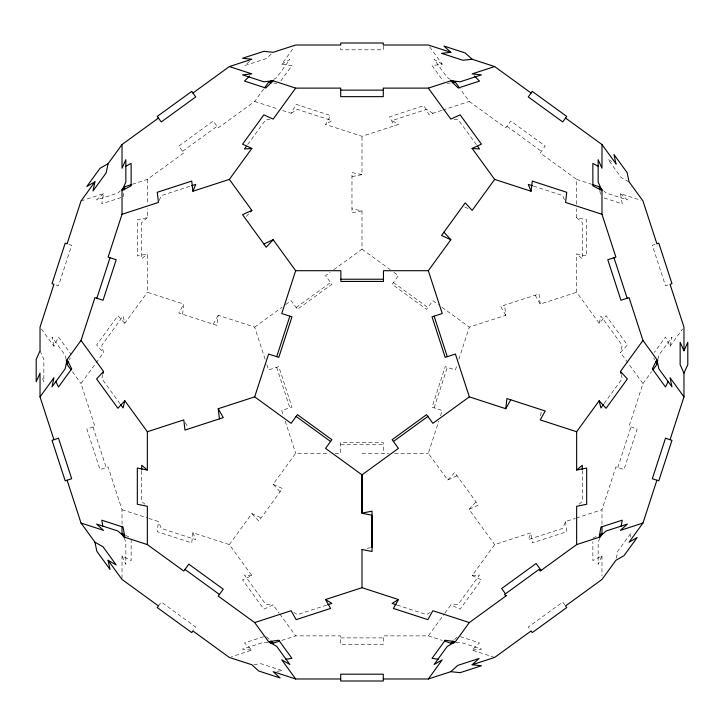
<?xml version="1.0" encoding="UTF-8"?>
<svg xmlns="http://www.w3.org/2000/svg" width="724" height="724" viewBox="0 0 724 724"><rect width="100%" height="100%" fill="white"/><g stroke="black" fill="none" stroke-linecap="round" stroke-linejoin="round"><path stroke-width="0.54" stroke-dasharray="3.62 2.71" d="M122.021 578.331L122.021 555.788L131.144 560.584L131.144 539.317M141.714 470.736L141.714 501.479L144.936 504.23M333.764 269.663L362 249.156L362 210.847L351.973 208.829M601.979 524.375L601.979 509.714L615.898 466.889L624.007 469.523L637.174 429.015L629.056 426.382L642.975 383.548L620.459 352.561L627.391 345.04L606.088 315.727L599.164 323.248L576.648 292.261L576.648 253.952L586.675 255.961L586.675 219.734L576.648 217.716L576.648 208.702M576.648 204.195L576.648 179.407L540.213 152.945L545.226 146.04L510.773 121.008L505.759 127.904L469.324 101.432L460.048 88.663M148.809 518.42L158.447 521.551L157.262 531.715L191.724 542.909L192.91 532.755L229.345 544.593L251.862 575.58L242.567 579.843L263.862 609.156L273.156 604.893L279.111 613.101M182.602 314.252L183.787 304.098L147.352 292.261L147.352 253.952L137.325 255.961L137.325 219.734L147.352 217.716L147.352 208.702M265.111 359.249L254.676 327.13L218.241 315.293L217.064 325.447L178.774 313.003L183.787 304.098M540.692 415.838L541.163 411.784M81.025 200.964L103.541 193.643L101.794 203.815L122.03 197.236M123.089 196.892L124.139 190.792M616.323 558.276L617.816 551.154L630.975 533.045L630.124 537.108M657.953 359.312L658.804 355.249L671.972 337.131L670.053 346.28L665.492 337.031L654.306 352.434M102.79 374.525L101.794 378.643L119.867 403.512M599.164 323.248L600.911 316.044L622.206 345.357L620.459 352.561M434.138 407.829L447.296 367.321M457.043 475.759L447.749 480.021L428.327 453.296L438.762 421.169M440.509 415.82L442.246 410.463L432.038 407.15L445.197 366.643L455.405 369.955L457.143 364.606M458.889 359.249L469.324 327.13L505.759 315.293L504.574 305.13M617.816 467.514L630.975 427.006M159.253 200.485L161.271 195.598L190.512 186.095M444.889 613.101L450.844 604.893L460.138 609.156L481.433 579.843L472.139 575.58L494.655 544.593L531.09 532.755L528.267 539.597L562.729 528.402L565.553 521.551L575.191 518.42M599.852 538.131L598.151 541.923L598.151 564.313L601.979 555.788L592.856 560.584L592.856 541.552M41.359 328.949L53.947 346.28L58.508 337.031L71.015 354.244M69.386 359.774L70.3 357.928M282.532 110.491L291.111 113.27L296.125 104.356L330.578 115.559L325.565 124.474L362 136.311L398.435 124.474L392.127 120.582L426.581 109.387L432.889 113.27M213.227 324.207L218.241 315.293M132.338 184.285L147.352 179.407L183.787 152.945L178.774 146.04L213.227 121.008L218.241 127.904L254.676 101.432L263.952 88.663M280.776 81.052L291.962 65.649L281.754 64.165L294.342 46.834M247.698 144.547L265.771 119.677L269.989 119.351M122.021 524.375L122.021 509.714L108.102 466.889L99.993 469.523L86.826 429.015L94.944 426.382L81.025 383.548L103.541 352.561L101.794 345.357L123.089 316.044L124.836 323.248L147.352 292.261M158.447 605.934L161.271 602.051L195.733 627.084L193.471 630.188M229.345 544.593L251.862 513.597L261.156 517.859M280.079 491.804L273.156 484.284L295.673 453.296L329.447 453.296M281.736 640.414L295.673 635.88L340.705 635.88L340.705 644.414L383.295 644.414L383.295 635.88L428.327 635.88L444.219 614.006M604.133 403.512L622.206 378.643L621.21 374.525M642.975 383.548L651.591 371.693M670.053 346.28L682.641 328.949M246.314 216.422L249.083 213.408M447.749 480.021L454.672 472.501L478.338 505.071L469.043 509.334L494.655 544.593M469.043 509.334L475.976 501.813M454.536 639.6L457.496 636.722M494.655 657.437L472.139 650.116L479.532 642.921L460.364 636.695M103.541 193.643L96.609 199.924L117.912 193L120.22 190.91M249.545 61.341L244.929 65.522L266.224 58.608L271.618 53.721M147.352 217.716L141.714 222.521L141.714 258.749L147.352 253.952M579.064 504.23L582.286 501.479L582.286 470.736M182.602 151.316L217.064 126.275M254.676 327.13L281.998 307.275M285.645 304.632L291.111 300.659L297.419 309.338L331.873 284.306L325.565 275.627L330.126 272.315M296.125 307.555L330.578 282.523M291.111 113.27L297.419 109.387L331.873 120.582L325.565 124.474M430.192 612.395L426.581 614.613L397.349 605.11M281.754 64.165L289.862 59.513L276.704 77.631L273.102 79.703M592.856 538.194L598.332 535.317M441.685 110.419L428.925 114.564L423.911 105.65L389.449 116.845L394.462 125.759M442.744 110.075L469.324 101.432M655.066 244.386L652.324 245.273L665.492 285.781L669.139 284.595M535.199 295.184L540.213 304.098L576.648 292.261M576.268 518.076L601.979 509.714M326.651 605.11L297.419 614.613L293.808 612.395M263.636 636.695L244.468 642.921L251.862 650.116L231.481 656.74M351.973 176.629L362 174.611L362 136.311M362 210.847L351.973 212.856L351.973 172.602L362 174.611M367.014 548.376L371.023 547.57M429.658 46.834L442.246 64.165L432.038 65.649L443.224 81.052M447.242 83.468L450.301 83.025M253.925 664.532L261.156 663.745L282.451 670.668L276.251 671.338M456.011 642.641L460.138 642.197L481.442 649.111L472.139 650.116M472.139 575.58L479.532 575.01L458.229 604.323L450.844 604.893M340.705 444.762L383.295 444.762M335.076 453.296L340.705 453.296L340.705 442.563L383.295 442.563L383.295 453.296M362 453.296L388.924 453.296M394.553 453.296L428.327 453.296M340.705 637.898L383.295 637.898M454.011 119.351L458.229 119.677L476.301 144.547M251.862 575.58L244.468 575.01L265.771 604.323L273.156 604.893M267.989 642.641L263.862 642.197L242.567 649.111L251.862 650.116M273.699 83.025L276.758 83.468M576.648 179.407L591.662 184.285M604.106 197.933L622.206 203.815L620.459 193.643L640.831 200.267M533.488 186.095L562.729 195.598L564.747 200.485M254.676 101.432L278.251 109.098M68.934 244.386L71.676 245.273L58.508 285.781L54.861 284.595M122.021 509.714L147.732 518.076M428.327 635.88L442.264 640.414M464.708 206.992L468.428 208.693M273.156 484.284L282.451 488.546L258.785 521.117L251.862 513.597M125.668 535.317L130.23 537.715M442.246 64.165L434.138 59.513L447.296 77.631L450.898 79.703M611.653 161.47L608.051 159.407L621.21 177.525L629.319 182.167M506.936 126.275L541.398 151.316M362 249.156L390.236 269.663M393.874 272.315L398.435 275.627L392.127 284.306L426.581 309.338L432.889 300.659L438.355 304.632M442.002 307.275L469.324 327.13M393.422 282.523L427.875 307.555M576.648 217.716L582.286 222.521L582.286 258.749L576.648 253.952M620.459 193.643L627.391 199.924L606.088 193L603.78 190.91M266.504 636.722L269.464 639.6M124.836 323.248L117.912 315.727L96.609 345.04L103.541 352.561M564.982 605.155L562.729 602.051L528.267 627.084L530.529 630.188M279.781 614.006L295.673 635.88M72.409 371.693L81.025 383.548M505.759 315.293L500.746 306.379L539.027 293.935L540.213 304.098M185.29 422.581L187.797 427.033M653.7 357.928L654.614 359.774M40.028 350.805L43.856 359.33L43.856 381.729L41.73 376.987M124.148 538.131L125.849 541.923L125.849 564.313L122.021 555.788M192.91 532.755L195.733 539.597L161.271 528.402L158.447 521.551M276.704 367.321L289.862 407.829M266.857 364.606L268.595 369.955L278.803 366.643L291.962 407.15L281.754 410.463L283.491 415.82M285.238 421.178L295.673 453.296M93.025 427.006L106.184 467.514M66.047 359.312L65.196 355.249L52.028 337.131L53.947 346.28M599.861 190.792L600.911 196.892M565.553 521.551L566.738 531.715L532.276 542.909L531.09 532.755M601.979 555.788L601.979 576.078M383.295 45.974L383.295 49.811L340.705 49.811L340.705 45.974M147.352 179.407L147.352 204.195"/><path stroke-width="1.09" d="M53.947 439.703L40.028 396.87L40.028 373.195L36.2 381.729L36.2 359.33L40.028 350.805L40.028 327.13L53.947 284.297L52.028 283.681L65.196 243.164L67.106 243.789L81.025 200.964L94.944 181.805L86.826 186.457L99.993 168.339L108.102 163.696L122.021 144.538L158.447 118.066M141.714 469.641L141.714 465.251L147.352 470.048L147.352 431.739L124.836 400.752L117.912 408.273L96.609 378.96L103.541 371.439L81.025 340.452L94.944 297.618L103.052 300.252L116.211 259.744L108.102 257.111L122.021 214.286L122.021 190.611L125.849 182.077L125.849 159.687L122.021 168.212L122.021 144.538M340.705 678.985L340.705 681.003L383.295 681.003L383.295 674.189L340.705 674.189L340.705 678.985L295.673 678.985L281.754 659.836L289.862 664.487L276.704 646.369L268.595 641.717L254.676 622.568L218.241 596.096L223.254 589.191L188.801 564.159L183.787 571.055L147.352 544.593L147.352 506.284L137.325 504.266L137.325 468.039L147.352 470.048M372.027 547.371L372.027 511.144L362 513.153L362 474.844L325.565 448.373L331.873 439.694L297.419 414.662L291.111 423.341L254.676 396.87L218.241 408.707L219.426 418.87M505.759 596.096L504.574 594.467L539.027 569.426L540.213 571.055L576.648 544.593L576.648 506.284L586.675 504.266L586.675 468.039L576.648 470.048L576.648 431.739L599.164 400.752L606.088 408.273L627.391 378.96L620.459 371.439L642.975 340.452L629.056 297.618L620.948 300.252L607.789 259.744L615.898 257.111L601.979 214.286L601.979 190.611L598.151 182.077L598.151 159.687L601.979 168.212L601.979 144.538L565.553 118.066M670.053 439.703L683.972 396.87L683.972 373.195L687.8 364.67L687.8 342.271L683.972 350.805L680.144 342.271L680.144 364.67L683.972 373.195M362 549.489L372.027 551.507L372.027 515.271L362 513.262L362 474.844L398.435 448.373L392.127 439.694L426.581 414.662L432.889 423.341L469.324 396.87L505.759 408.707L506.936 398.553L545.226 410.997L540.213 419.902L576.648 431.739M192.91 93.034L229.345 66.563L251.862 73.884L242.558 74.889L263.862 81.803L273.156 80.798L295.673 88.12L340.705 88.12L340.705 96.645L383.295 96.645L383.295 88.12L428.327 88.12L450.844 119.107L460.138 114.845L481.433 144.157L472.139 148.42L494.655 179.407L531.09 191.245L532.276 181.09L566.738 192.285L565.553 202.448L601.979 214.286M124.311 189.779L124.836 186.729L131.27 184.638M576.648 544.593L599.164 537.271L600.911 527.108L622.206 520.185L621.156 526.285M94.944 181.805L93.025 190.955L106.184 172.846L108.102 163.696M81.025 340.452L67.106 359.602L65.196 368.751L52.028 386.869L53.947 377.72L40.028 396.87M652.912 369.873L656.894 364.398L657.745 360.335M103.043 373.493L103.541 371.439M124.836 400.752L123.089 407.956L120.51 404.399M96.853 298.243L110.021 257.735M254.676 396.87L268.595 354.045L278.803 357.357L291.962 316.85L281.754 313.537L295.673 270.704L273.156 239.716L263.862 243.979M276.704 356.679L289.862 316.171M383.295 678.985L428.327 678.985L450.844 671.673L460.138 672.677L481.442 665.763L472.139 664.75L494.655 657.437L531.09 630.966L532.276 632.595L566.738 607.563L565.553 605.934L601.979 579.462L615.898 560.304L624.007 555.661L637.174 537.543L629.056 542.195L642.975 523.036L656.894 480.211M295.673 88.12L273.156 119.107L263.862 114.845L242.567 144.157L251.862 148.42L229.345 179.407L192.91 191.245L195.733 184.403L191.552 185.751M600.277 537.181L601.979 533.389L601.979 526.629M71.088 369.873L67.106 364.398L68.481 361.62M642.975 340.452L656.894 359.602L652.324 368.851L665.492 386.969L668.225 381.421M254.676 622.568L291.111 610.73L296.125 619.644L330.578 608.441L325.565 599.526L362 587.689L398.435 599.526L393.422 608.441L427.875 619.644L432.889 610.73L469.324 622.568L506.664 595.436M505.759 408.707L510.773 399.793M264.613 87.758L268.595 82.283L271.292 80.735M246.404 146.32L244.468 148.99L251.862 148.42M295.673 270.704L340.868 270.704L340.868 281.437L383.467 281.437L383.467 270.704L428.327 270.704L450.844 239.716L443.921 232.196M494.655 179.407L472.139 210.403L465.215 202.883L441.549 235.454L450.844 239.716M603.49 404.399L600.911 407.956L599.164 400.752M428.327 678.985L442.246 659.836L434.138 664.487L447.296 646.369L455.405 641.717L469.324 622.568M250.468 211.906L251.862 210.403L229.345 179.407M273.156 239.716L266.224 247.237L242.567 214.666L251.862 210.403M249.644 76.038L244.468 81.079L265.771 88.002L273.156 80.798M444.409 641.111L450.844 643.202L453.061 641.039M121.759 189.516L124.836 186.729M450.844 671.673L457.776 665.392L479.071 658.478L472.139 664.75M599.164 537.271L606.088 531L627.391 524.076L620.459 530.357L642.975 523.036M576.648 470.048L582.286 465.251L582.286 469.641M393.422 441.477L427.875 416.445M398.435 599.526L392.127 603.418L396.299 604.775M125.668 166.294L131.144 163.416L131.144 185.806L122.021 190.611M599.246 534.837L601.979 533.389M229.345 66.563L251.862 59.25L242.558 58.237L263.862 51.323L273.156 52.327L295.673 45.015L340.705 45.015L340.705 42.997L383.295 42.997L383.295 45.015L428.327 45.015L450.844 52.327L443.921 46.046L465.215 52.97L472.139 59.25L494.655 66.563L531.09 93.034M428.327 88.12L450.844 80.798L460.138 81.803L481.433 74.889L472.139 73.884L494.655 66.563M122.021 214.286L158.447 202.448L157.262 192.285L191.724 181.09L192.91 191.245M147.352 431.739L183.787 419.902L184.973 430.065L223.254 417.621L218.241 408.707M327.701 604.775L331.873 603.418L325.565 599.526M270.052 642.867L273.156 643.202L279.591 641.111M452.346 82.726L455.405 82.283L459.387 87.758M268.595 641.717L278.803 640.233L291.962 658.351L285.835 659.238M450.844 52.327L441.549 53.332L462.844 60.255L472.139 59.25M450.844 643.202L453.948 642.867M340.705 90.129L383.295 90.129M340.868 279.238L383.467 279.238M472.139 148.42L479.532 148.99L477.596 146.32M268.595 82.283L271.654 82.726M455.405 641.717L445.197 640.233L432.038 658.351L438.165 659.238M592.73 184.638L599.164 186.729L602.241 189.516M532.448 185.751L528.267 184.403L531.09 191.245M67.106 480.211L81.025 523.036L103.541 530.357L96.609 524.076L117.912 531L124.836 537.271L147.352 544.593M295.673 678.985L273.156 671.673L280.079 677.954L258.785 671.03L251.862 664.75L229.345 657.437L192.91 630.966L191.724 632.595L157.262 607.563L158.447 605.934L122.021 579.462L108.102 560.304L110.021 569.462L96.853 551.344L94.944 542.195L81.025 523.036M598.332 166.294L592.856 163.416L592.856 185.806L601.979 190.611M122.021 526.629L122.021 533.389L124.754 534.837M452.708 80.735L455.405 82.283M94.944 542.195L103.052 546.837L116.211 564.955L108.102 560.304M296.125 416.445L330.578 441.477M184.973 569.426L219.426 594.467M474.356 76.038L479.532 81.079L458.229 88.002L450.844 80.798M270.939 641.039L273.156 643.202M601.979 144.538L616.16 164.049M683.972 396.87L670.053 377.72L671.972 386.869L658.804 368.751L656.894 359.602M541.127 570.394L536.113 563.498L501.66 588.531L505.415 593.707M655.519 361.62L656.894 364.398M67.106 359.602L71.676 368.851L58.508 386.969L55.775 381.421M122.021 533.389L123.723 537.181M613.979 257.735L627.147 298.243M428.327 270.704L442.246 313.537L432.038 316.85L445.197 357.357L455.405 354.045L469.324 396.87M434.138 316.171L447.296 356.679M620.459 371.439L620.957 373.493M615.898 163.696L613.979 154.538L627.147 172.656L629.056 181.805L642.975 200.964L656.894 243.789L658.804 243.164L671.972 283.681L670.053 284.297L683.972 327.13L683.972 350.805M66.255 360.335L67.106 364.398M599.164 186.729L599.689 189.779M124.836 537.271L123.089 527.108L101.794 520.185L102.844 526.285M362 549.389L362 587.689M665.492 438.219L652.324 478.727L658.804 480.836L671.972 440.319L665.492 438.219M532.276 91.405L528.267 96.916L562.729 121.949L566.738 116.437L532.276 91.405M191.724 91.405L157.262 116.437L161.271 121.949L195.733 96.916L191.724 91.405M58.508 438.219L52.028 440.319L65.196 480.836L71.676 478.727L58.508 438.219"/></g></svg>
